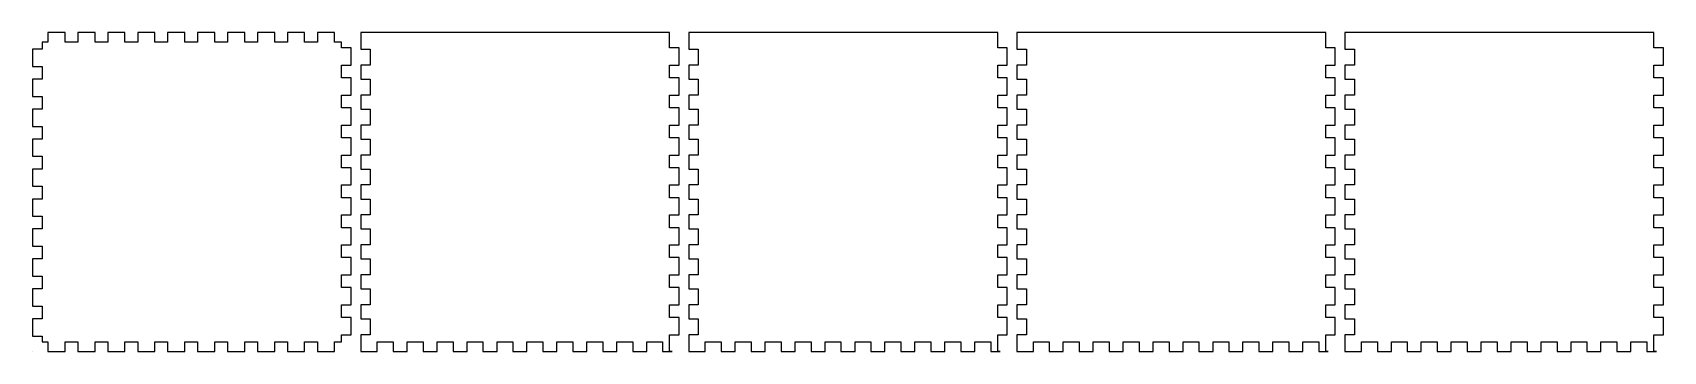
# Model space of a CAD drawing. Extents: x 0 to 512, y 0 to 100.
import ezdxf

# ---------------------------------------------------------------- set-up
doc = ezdxf.new("R2010")
doc.units = 0
doc.layers.add('LINES', color=1, linetype='CONTINUOUS')

msp = doc.modelspace()

# ---------------------------------------------------------------- linework, layer by layer
at = {"layer": 'LINES', "color": 1}
for p, q in [((10.2, 100), (4.8, 100)), ((4.8, 100), (4.8, 97)), ((10.2, 97), (10.2, 100)), ((19.6, 100), (14.2, 100)), ((14.2, 100), (14.2, 97)), ((19.6, 97), (19.6, 100)), ((29, 100), (23.6, 100)), ((23.6, 100), (23.6, 97)), ((29, 97), (29, 100)), ((38.4, 100), (33, 100)), ((33, 100), (33, 97)), ((38.4, 97), (38.4, 100)), ((47.8, 100), (42.4, 100)), ((42.4, 100), (42.4, 97)), ((47.8, 97), (47.8, 100)), ((57.2, 100), (51.8, 100)), ((51.8, 100), (51.8, 97)), ((57.2, 97), (57.2, 100)), ((66.6, 100), (61.2, 100)), ((61.2, 100), (61.2, 97)), ((66.6, 97), (66.6, 100)), ((76, 100), (70.6, 100)), ((70.6, 100), (70.6, 97)), ((76, 97), (76, 100)), ((85.4, 100), (80, 100)), ((80, 100), (80, 97)), ((85.4, 97), (85.4, 100)), ((94.8, 100), (89.4, 100)), ((89.4, 100), (89.4, 97)), ((94.8, 97), (94.8, 100)), ((200, 100), (103, 100)), ((103, 100), (103, 97)), ((200, 97), (200, 100)), ((200, 100), (200, 100)), ((303, 100), (206, 100)), ((206, 100), (206, 97)), ((303, 97), (303, 100)), ((303, 100), (303, 100)), ((406, 100), (309, 100)), ((309, 100), (309, 97)), ((406, 97), (406, 100)), ((406, 100), (406, 100)), ((509, 100), (412, 100)), ((412, 100), (412, 97)), ((509, 97), (509, 100)), ((509, 100), (509, 100)), ((3, 94.8), (0, 94.8)), ((0, 94.8), (0, 89.4)), ((4.8, 97), (3, 97)), ((3, 97), (3, 94.8)), ((14.2, 97), (10.2, 97)), ((23.6, 97), (19.6, 97)), ((33, 97), (29, 97)), ((42.4, 97), (38.4, 97)), ((51.8, 97), (47.8, 97)), ((61.2, 97), (57.2, 97)), ((70.6, 97), (66.6, 97)), ((80, 97), (76, 97)), ((89.4, 97), (85.4, 97)), ((97, 97), (94.8, 97)), ((97, 95.2), (97, 97)), ((100, 95.2), (97, 95.2)), ((100, 89.8), (100, 95.2)), ((103, 97), (103, 94.8)), ((103, 94.8), (106, 94.8)), ((106, 94.8), (106, 89.8)), ((200, 95.2), (200, 97)), ((203, 95.2), (200, 95.2)), ((203, 89.8), (203, 95.2)), ((206, 97), (206, 94.8)), ((206, 94.8), (209, 94.8)), ((209, 94.8), (209, 89.8)), ((303, 95.2), (303, 97)), ((306, 95.2), (303, 95.2)), ((306, 89.8), (306, 95.2)), ((309, 97), (309, 94.8)), ((309, 94.8), (312, 94.8)), ((312, 94.8), (312, 89.8)), ((406, 95.2), (406, 97)), ((409, 95.2), (406, 95.2)), ((409, 89.8), (409, 95.2)), ((412, 97), (412, 94.8)), ((412, 94.8), (415, 94.8)), ((415, 94.8), (415, 89.8)), ((509, 95.2), (509, 97)), ((512, 95.2), (509, 95.2)), ((512, 89.8), (512, 95.2)), ((0, 89.4), (3, 89.4)), ((3, 89.4), (3, 85.4)), ((97, 85.8), (97, 89.8)), ((97, 89.8), (100, 89.8)), ((106, 89.8), (103, 89.8)), ((103, 89.8), (103, 87.6)), ((103, 87.6), (103, 85.4)), ((200, 87.6), (200, 89.8)), ((200, 89.8), (203, 89.8)), ((200, 85.8), (200, 87.6)), ((209, 89.8), (206, 89.8)), ((206, 89.8), (206, 87.6)), ((206, 87.6), (206, 85.4)), ((303, 87.6), (303, 89.8)), ((303, 89.8), (306, 89.8)), ((303, 85.8), (303, 87.6)), ((312, 89.8), (309, 89.8)), ((309, 89.8), (309, 87.6)), ((309, 87.6), (309, 85.4)), ((406, 87.6), (406, 89.8)), ((406, 89.8), (409, 89.8)), ((406, 85.8), (406, 87.6)), ((415, 89.8), (412, 89.8)), ((412, 89.8), (412, 87.6)), ((412, 87.6), (412, 85.4)), ((509, 87.6), (509, 89.8)), ((509, 89.8), (512, 89.8)), ((509, 85.8), (509, 87.6)), ((3, 85.4), (0, 85.4)), ((0, 85.4), (0, 80)), ((100, 85.8), (97, 85.8)), ((100, 80.4), (100, 85.8)), ((103, 85.4), (106, 85.4)), ((106, 85.4), (106, 80.4)), ((203, 85.8), (200, 85.8)), ((203, 80.4), (203, 85.8)), ((206, 85.4), (209, 85.4)), ((209, 85.4), (209, 80.4)), ((306, 85.8), (303, 85.8)), ((306, 80.4), (306, 85.8)), ((309, 85.4), (312, 85.4)), ((312, 85.4), (312, 80.4)), ((409, 85.8), (406, 85.8)), ((409, 80.4), (409, 85.8)), ((412, 85.4), (415, 85.4)), ((415, 85.4), (415, 80.4)), ((512, 85.8), (509, 85.8)), ((512, 80.4), (512, 85.8)), ((0, 80), (3, 80)), ((3, 80), (3, 76)), ((97, 76.4), (97, 80.4)), ((97, 80.4), (100, 80.4)), ((106, 80.4), (103, 80.4)), ((103, 80.4), (103, 78.2)), ((103, 78.2), (103, 76)), ((200, 78.2), (200, 80.4)), ((200, 80.4), (203, 80.4)), ((200, 76.4), (200, 78.2)), ((209, 80.4), (206, 80.4)), ((206, 80.4), (206, 78.2)), ((206, 78.2), (206, 76)), ((303, 78.2), (303, 80.4)), ((303, 80.4), (306, 80.4)), ((303, 76.4), (303, 78.2)), ((312, 80.4), (309, 80.4)), ((309, 80.4), (309, 78.2)), ((309, 78.2), (309, 76)), ((406, 78.2), (406, 80.4)), ((406, 80.4), (409, 80.4)), ((406, 76.4), (406, 78.2)), ((415, 80.4), (412, 80.4)), ((412, 80.4), (412, 78.2)), ((412, 78.2), (412, 76)), ((509, 78.2), (509, 80.4)), ((509, 80.4), (512, 80.4)), ((509, 76.4), (509, 78.2)), ((3, 76), (0, 76)), ((0, 76), (0, 70.6)), ((100, 76.4), (97, 76.4)), ((100, 71), (100, 76.4)), ((103, 76), (106, 76)), ((106, 76), (106, 71)), ((203, 76.4), (200, 76.4)), ((203, 71), (203, 76.4)), ((206, 76), (209, 76)), ((209, 76), (209, 71)), ((306, 76.4), (303, 76.4)), ((306, 71), (306, 76.4)), ((309, 76), (312, 76)), ((312, 76), (312, 71)), ((409, 76.4), (406, 76.4)), ((409, 71), (409, 76.4)), ((412, 76), (415, 76)), ((415, 76), (415, 71)), ((512, 76.4), (509, 76.4)), ((512, 71), (512, 76.4)), ((0, 70.6), (3, 70.6)), ((3, 66.6), (0, 66.6)), ((0, 66.6), (0, 61.2)), ((3, 70.6), (3, 66.6)), ((97, 67), (97, 71)), ((97, 71), (100, 71)), ((100, 67), (97, 67)), ((100, 61.6), (100, 67)), ((106, 71), (103, 71)), ((103, 71), (103, 68.8)), ((103, 68.8), (103, 66.6)), ((103, 66.6), (106, 66.6)), ((106, 66.6), (106, 61.6)), ((200, 68.8), (200, 71)), ((200, 71), (203, 71)), ((200, 67), (200, 68.8)), ((203, 67), (200, 67)), ((203, 61.6), (203, 67)), ((209, 71), (206, 71)), ((206, 71), (206, 68.8)), ((206, 68.8), (206, 66.6)), ((206, 66.6), (209, 66.6)), ((209, 66.6), (209, 61.6)), ((303, 68.8), (303, 71)), ((303, 71), (306, 71)), ((303, 67), (303, 68.8)), ((306, 67), (303, 67)), ((306, 61.6), (306, 67)), ((312, 71), (309, 71)), ((309, 71), (309, 68.8)), ((309, 68.8), (309, 66.6)), ((309, 66.6), (312, 66.6)), ((312, 66.6), (312, 61.6)), ((406, 68.8), (406, 71)), ((406, 71), (409, 71)), ((406, 67), (406, 68.8)), ((409, 67), (406, 67)), ((409, 61.6), (409, 67)), ((415, 71), (412, 71)), ((412, 71), (412, 68.8)), ((412, 68.8), (412, 66.6)), ((412, 66.6), (415, 66.6)), ((415, 66.6), (415, 61.6)), ((509, 68.8), (509, 71)), ((509, 71), (512, 71)), ((509, 67), (509, 68.8)), ((512, 67), (509, 67)), ((512, 61.6), (512, 67)), ((97, 57.6), (97, 61.6)), ((97, 61.6), (100, 61.6)), ((106, 61.6), (103, 61.6)), ((103, 61.6), (103, 59.4)), ((200, 59.4), (200, 61.6)), ((200, 61.6), (203, 61.6)), ((209, 61.6), (206, 61.6)), ((206, 61.6), (206, 59.4)), ((303, 59.4), (303, 61.6)), ((303, 61.6), (306, 61.6)), ((312, 61.6), (309, 61.6)), ((309, 61.6), (309, 59.4)), ((406, 59.4), (406, 61.6)), ((406, 61.6), (409, 61.6)), ((415, 61.6), (412, 61.6)), ((412, 61.6), (412, 59.4)), ((509, 59.4), (509, 61.6)), ((509, 61.6), (512, 61.6)), ((0, 61.2), (3, 61.2)), ((3, 57.2), (0, 57.2)), ((0, 57.2), (0, 51.8)), ((3, 61.2), (3, 57.2)), ((100, 57.6), (97, 57.6)), ((100, 52.2), (100, 57.6)), ((103, 59.4), (103, 57.2)), ((103, 57.2), (106, 57.2)), ((106, 57.2), (106, 52.2)), ((200, 57.6), (200, 59.4)), ((203, 57.6), (200, 57.6)), ((203, 52.2), (203, 57.6)), ((206, 59.4), (206, 57.2)), ((206, 57.2), (209, 57.2)), ((209, 57.2), (209, 52.2)), ((303, 57.6), (303, 59.4)), ((306, 57.6), (303, 57.6)), ((306, 52.2), (306, 57.6)), ((309, 59.4), (309, 57.2)), ((309, 57.2), (312, 57.2)), ((312, 57.2), (312, 52.2)), ((406, 57.6), (406, 59.4)), ((409, 57.6), (406, 57.6)), ((409, 52.2), (409, 57.6)), ((412, 59.4), (412, 57.2)), ((412, 57.2), (415, 57.2)), ((415, 57.2), (415, 52.2)), ((509, 57.6), (509, 59.4)), ((512, 57.6), (509, 57.6)), ((512, 52.2), (512, 57.6)), ((0, 51.8), (3, 51.8)), ((3, 51.8), (3, 47.8)), ((97, 48.2), (97, 52.2)), ((97, 52.2), (100, 52.2)), ((106, 52.2), (103, 52.2)), ((103, 52.2), (103, 50)), ((200, 50), (200, 52.2)), ((200, 52.2), (203, 52.2)), ((209, 52.2), (206, 52.2)), ((206, 52.2), (206, 50)), ((303, 50), (303, 52.2)), ((303, 52.2), (306, 52.2)), ((312, 52.2), (309, 52.2)), ((309, 52.2), (309, 50)), ((406, 50), (406, 52.2)), ((406, 52.2), (409, 52.2)), ((415, 52.2), (412, 52.2)), ((412, 52.2), (412, 50)), ((509, 50), (509, 52.2)), ((509, 52.2), (512, 52.2)), ((3, 47.8), (0, 47.8)), ((0, 47.8), (0, 42.4)), ((100, 48.2), (97, 48.2)), ((100, 42.8), (100, 48.2)), ((103, 50), (103, 47.8)), ((103, 47.8), (106, 47.8)), ((106, 47.8), (106, 42.8)), ((200, 48.2), (200, 50)), ((203, 48.2), (200, 48.2)), ((203, 42.8), (203, 48.2)), ((206, 50), (206, 47.8)), ((206, 47.8), (209, 47.8)), ((209, 47.8), (209, 42.8)), ((303, 48.2), (303, 50)), ((306, 48.2), (303, 48.2)), ((306, 42.8), (306, 48.2)), ((309, 50), (309, 47.8)), ((309, 47.8), (312, 47.8)), ((312, 47.8), (312, 42.8)), ((406, 48.2), (406, 50)), ((409, 48.2), (406, 48.2)), ((409, 42.8), (409, 48.2)), ((412, 50), (412, 47.8)), ((412, 47.8), (415, 47.8)), ((415, 47.8), (415, 42.8)), ((509, 48.2), (509, 50)), ((512, 48.2), (509, 48.2)), ((512, 42.8), (512, 48.2)), ((0, 42.4), (3, 42.4)), ((3, 42.4), (3, 38.4)), ((97, 38.8), (97, 42.8)), ((97, 42.8), (100, 42.8)), ((106, 42.8), (103, 42.8)), ((103, 42.8), (103, 40.6)), ((200, 40.6), (200, 42.8)), ((200, 42.8), (203, 42.8)), ((209, 42.8), (206, 42.8)), ((206, 42.8), (206, 40.6)), ((303, 40.6), (303, 42.8)), ((303, 42.8), (306, 42.8)), ((312, 42.8), (309, 42.8)), ((309, 42.8), (309, 40.6)), ((406, 40.6), (406, 42.8)), ((406, 42.8), (409, 42.8)), ((415, 42.8), (412, 42.8)), ((412, 42.8), (412, 40.6)), ((509, 40.6), (509, 42.8)), ((509, 42.8), (512, 42.8)), ((3, 38.4), (0, 38.4)), ((0, 38.4), (0, 33)), ((100, 38.8), (97, 38.8)), ((100, 33.4), (100, 38.8)), ((103, 40.6), (103, 38.4)), ((103, 38.4), (106, 38.4)), ((106, 38.4), (106, 33.4)), ((200, 38.8), (200, 40.6)), ((203, 38.8), (200, 38.8)), ((203, 33.4), (203, 38.8)), ((206, 40.6), (206, 38.4)), ((206, 38.4), (209, 38.4)), ((209, 38.4), (209, 33.4)), ((303, 38.8), (303, 40.6)), ((306, 38.8), (303, 38.8)), ((306, 33.4), (306, 38.8)), ((309, 40.6), (309, 38.4)), ((309, 38.4), (312, 38.4)), ((312, 38.4), (312, 33.4)), ((406, 38.8), (406, 40.6)), ((409, 38.8), (406, 38.8)), ((409, 33.4), (409, 38.8)), ((412, 40.6), (412, 38.4)), ((412, 38.4), (415, 38.4)), ((415, 38.4), (415, 33.4)), ((509, 38.8), (509, 40.6)), ((512, 38.8), (509, 38.8)), ((512, 33.4), (512, 38.8)), ((0, 33), (3, 33)), ((3, 33), (3, 29)), ((97, 29.4), (97, 33.4)), ((97, 33.4), (100, 33.4)), ((106, 33.4), (103, 33.4)), ((103, 33.4), (103, 31.2)), ((103, 31.2), (103, 29)), ((200, 31.2), (200, 33.4)), ((200, 33.4), (203, 33.4)), ((200, 29.4), (200, 31.2)), ((209, 33.4), (206, 33.4)), ((206, 33.4), (206, 31.2)), ((206, 31.2), (206, 29)), ((303, 31.2), (303, 33.4)), ((303, 33.4), (306, 33.4)), ((303, 29.4), (303, 31.2)), ((312, 33.4), (309, 33.4)), ((309, 33.4), (309, 31.2)), ((309, 31.2), (309, 29)), ((406, 31.2), (406, 33.4)), ((406, 33.4), (409, 33.4)), ((406, 29.4), (406, 31.2)), ((415, 33.4), (412, 33.4)), ((412, 33.4), (412, 31.2)), ((412, 31.2), (412, 29)), ((509, 31.2), (509, 33.4)), ((509, 33.4), (512, 33.4)), ((509, 29.4), (509, 31.2)), ((3, 29), (0, 29)), ((0, 29), (0, 23.6)), ((100, 29.4), (97, 29.4)), ((100, 24), (100, 29.4)), ((103, 29), (106, 29)), ((106, 29), (106, 24)), ((203, 29.4), (200, 29.4)), ((203, 24), (203, 29.4)), ((206, 29), (209, 29)), ((209, 29), (209, 24)), ((306, 29.4), (303, 29.4)), ((306, 24), (306, 29.4)), ((309, 29), (312, 29)), ((312, 29), (312, 24)), ((409, 29.4), (406, 29.4)), ((409, 24), (409, 29.4)), ((412, 29), (415, 29)), ((415, 29), (415, 24)), ((512, 29.4), (509, 29.4)), ((512, 24), (512, 29.4)), ((0, 23.6), (3, 23.6)), ((3, 23.6), (3, 19.6)), ((97, 20), (97, 24)), ((97, 24), (100, 24)), ((106, 24), (103, 24)), ((103, 24), (103, 21.8)), ((103, 21.8), (103, 19.6)), ((200, 21.8), (200, 24)), ((200, 24), (203, 24)), ((200, 20), (200, 21.8)), ((209, 24), (206, 24)), ((206, 24), (206, 21.8)), ((206, 21.8), (206, 19.6)), ((303, 21.8), (303, 24)), ((303, 24), (306, 24)), ((303, 20), (303, 21.8)), ((312, 24), (309, 24)), ((309, 24), (309, 21.8)), ((309, 21.8), (309, 19.6)), ((406, 21.8), (406, 24)), ((406, 24), (409, 24)), ((406, 20), (406, 21.8)), ((415, 24), (412, 24)), ((412, 24), (412, 21.8)), ((412, 21.8), (412, 19.6)), ((509, 21.8), (509, 24)), ((509, 24), (512, 24)), ((509, 20), (509, 21.8)), ((3, 19.6), (0, 19.6)), ((0, 19.6), (0, 14.2)), ((100, 20), (97, 20)), ((100, 14.6), (100, 20)), ((103, 19.6), (106, 19.6)), ((106, 19.6), (106, 14.6)), ((203, 20), (200, 20)), ((203, 14.6), (203, 20)), ((206, 19.6), (209, 19.6)), ((209, 19.6), (209, 14.6)), ((306, 20), (303, 20)), ((306, 14.6), (306, 20)), ((309, 19.6), (312, 19.6)), ((312, 19.6), (312, 14.6)), ((409, 20), (406, 20)), ((409, 14.6), (409, 20)), ((412, 19.6), (415, 19.6)), ((415, 19.6), (415, 14.6)), ((512, 20), (509, 20)), ((512, 14.6), (512, 20)), ((0, 14.2), (3, 14.2)), ((3, 14.2), (3, 10.2)), ((97, 10.6), (97, 14.6)), ((97, 14.6), (100, 14.6)), ((100, 10.6), (97, 10.6)), ((100, 5.2), (100, 10.6)), ((106, 14.6), (103, 14.6)), ((103, 14.6), (103, 12.4)), ((103, 12.4), (103, 10.2)), ((200, 12.4), (200, 14.6)), ((200, 14.6), (203, 14.6)), ((200, 10.6), (200, 12.4)), ((203, 10.6), (200, 10.6)), ((203, 5.2), (203, 10.6)), ((209, 14.6), (206, 14.6)), ((206, 14.6), (206, 12.4)), ((206, 12.4), (206, 10.2)), ((303, 12.4), (303, 14.6)), ((303, 14.6), (306, 14.6)), ((303, 10.6), (303, 12.4)), ((306, 10.6), (303, 10.6)), ((306, 5.2), (306, 10.6)), ((312, 14.6), (309, 14.6)), ((309, 14.6), (309, 12.4)), ((309, 12.4), (309, 10.2)), ((406, 12.4), (406, 14.6)), ((406, 14.6), (409, 14.6)), ((406, 10.6), (406, 12.4)), ((409, 10.6), (406, 10.6)), ((409, 5.2), (409, 10.6)), ((415, 14.6), (412, 14.6)), ((412, 14.6), (412, 12.4)), ((412, 12.4), (412, 10.2)), ((509, 12.4), (509, 14.6)), ((509, 14.6), (512, 14.6)), ((509, 10.6), (509, 12.4)), ((512, 10.6), (509, 10.6)), ((512, 5.2), (512, 10.6)), ((3, 10.2), (0, 10.2)), ((0, 10.2), (0, 4.8)), ((97, 3), (97, 5.2)), ((97, 5.2), (100, 5.2)), ((103, 10.2), (106, 10.2)), ((106, 5.2), (103, 5.2)), ((103, 5.2), (103, 3)), ((106, 10.2), (106, 5.2)), ((200, 3), (200, 5.2)), ((200, 5.2), (203, 5.2)), ((206, 10.2), (209, 10.2)), ((209, 5.2), (206, 5.2)), ((206, 5.2), (206, 3)), ((209, 10.2), (209, 5.2)), ((303, 3), (303, 5.2)), ((303, 5.2), (306, 5.2)), ((309, 10.2), (312, 10.2)), ((312, 5.2), (309, 5.2)), ((309, 5.2), (309, 3)), ((312, 10.2), (312, 5.2)), ((406, 3), (406, 5.2)), ((406, 5.2), (409, 5.2)), ((412, 10.2), (415, 10.2)), ((415, 5.2), (412, 5.2)), ((412, 5.2), (412, 3)), ((415, 10.2), (415, 5.2)), ((509, 3), (509, 5.2)), ((509, 5.2), (512, 5.2)), ((0, 4.8), (3, 4.8)), ((0, 0), (0, 0)), ((0, 0), (0, 0)), ((0, 0), (0, 0)), ((0, 0), (0, 0)), ((3, 4.8), (3, 3)), ((3, 3), (4.8, 3)), ((4.8, 3), (4.8, 0)), ((4.8, 0), (10.2, 0)), ((10.2, 0), (10.2, 3)), ((10.2, 3), (12.4, 3)), ((12.4, 3), (14.2, 3)), ((14.2, 3), (14.2, 0)), ((14.2, 0), (19.6, 0)), ((19.6, 0), (19.6, 3)), ((19.6, 3), (21.8, 3)), ((21.8, 3), (23.6, 3)), ((23.6, 3), (23.6, 0)), ((23.6, 0), (29, 0)), ((29, 0), (29, 3)), ((29, 3), (31.2, 3)), ((31.2, 3), (33, 3)), ((33, 3), (33, 0)), ((33, 0), (38.4, 0)), ((38.4, 0), (38.4, 3)), ((38.4, 3), (40.6, 3)), ((40.6, 3), (42.4, 3)), ((42.4, 3), (42.4, 0)), ((42.4, 0), (47.8, 0)), ((47.8, 0), (47.8, 3)), ((47.8, 3), (50, 3)), ((50, 3), (51.8, 3)), ((51.8, 3), (51.8, 0)), ((51.8, 0), (57.2, 0)), ((57.2, 0), (57.2, 3)), ((57.2, 3), (59.4, 3)), ((59.4, 3), (61.2, 3)), ((61.2, 3), (61.2, 0)), ((61.2, 0), (66.6, 0)), ((66.6, 0), (66.6, 3)), ((66.6, 3), (68.8, 3)), ((68.8, 3), (70.6, 3)), ((70.6, 3), (70.6, 0)), ((70.6, 0), (76, 0)), ((76, 0), (76, 3)), ((76, 3), (78.2, 3)), ((78.2, 3), (80, 3)), ((80, 3), (80, 0)), ((80, 0), (85.4, 0)), ((85.4, 0), (85.4, 3)), ((85.4, 3), (87.6, 3)), ((87.6, 3), (89.4, 3)), ((89.4, 3), (89.4, 0)), ((89.4, 0), (94.8, 0)), ((94.8, 0), (94.8, 3)), ((94.8, 3), (97, 3)), ((97, 3), (97, 3)), ((103, 3), (103, 0)), ((103, 0), (108.2, 0)), ((108.2, 0), (108.2, 3)), ((108.2, 3), (113.2, 3)), ((113.2, 3), (113.2, 0)), ((113.2, 0), (117.6, 0)), ((117.6, 0), (117.6, 3)), ((117.6, 3), (122.6, 3)), ((122.6, 3), (122.6, 0)), ((122.6, 0), (127, 0)), ((127, 0), (127, 3)), ((127, 3), (132, 3)), ((132, 3), (132, 0)), ((132, 0), (136.4, 0)), ((136.4, 0), (136.4, 3)), ((136.4, 3), (141.4, 3)), ((141.4, 3), (141.4, 0)), ((141.4, 0), (145.8, 0)), ((145.8, 0), (145.8, 3)), ((145.8, 3), (150.8, 3)), ((150.8, 3), (150.8, 0)), ((150.8, 0), (155.2, 0)), ((155.2, 0), (155.2, 3)), ((155.2, 3), (160.2, 3)), ((160.2, 3), (160.2, 0)), ((160.2, 0), (164.6, 0)), ((164.6, 0), (164.6, 3)), ((164.6, 3), (169.6, 3)), ((169.6, 3), (169.6, 0)), ((169.6, 0), (174, 0)), ((174, 0), (174, 3)), ((174, 3), (179, 3)), ((179, 3), (179, 0)), ((179, 0), (183.4, 0)), ((183.4, 0), (183.4, 3)), ((183.4, 3), (188.4, 3)), ((188.4, 3), (188.4, 0)), ((188.4, 0), (192.8, 0)), ((192.8, 0), (192.8, 3)), ((192.8, 3), (197.8, 3)), ((197.8, 3), (197.8, 0)), ((197.8, 0), (200.8, 0)), ((200, 0), (200, 3)), ((200.8, 0), (200, 0)), ((206, 3), (206, 0)), ((206, 0), (211.2, 0)), ((211.2, 0), (211.2, 3)), ((211.2, 3), (216.2, 3)), ((216.2, 3), (216.2, 0)), ((216.2, 0), (220.6, 0)), ((220.6, 0), (220.6, 3)), ((220.6, 3), (225.6, 3)), ((225.6, 3), (225.6, 0)), ((225.6, 0), (230, 0)), ((230, 0), (230, 3)), ((230, 3), (235, 3)), ((235, 3), (235, 0)), ((235, 0), (239.4, 0)), ((239.4, 0), (239.4, 3)), ((239.4, 3), (244.4, 3)), ((244.4, 3), (244.4, 0)), ((244.4, 0), (248.8, 0)), ((248.8, 0), (248.8, 3)), ((248.8, 3), (253.8, 3)), ((253.8, 3), (253.8, 0)), ((253.8, 0), (258.2, 0)), ((258.2, 0), (258.2, 3)), ((258.2, 3), (263.2, 3)), ((263.2, 3), (263.2, 0)), ((263.2, 0), (267.6, 0)), ((267.6, 0), (267.6, 3)), ((267.6, 3), (272.6, 3)), ((272.6, 3), (272.6, 0)), ((272.6, 0), (277, 0)), ((277, 0), (277, 3)), ((277, 3), (282, 3)), ((282, 3), (282, 0)), ((282, 0), (286.4, 0)), ((286.4, 0), (286.4, 3)), ((286.4, 3), (291.4, 3)), ((291.4, 3), (291.4, 0)), ((291.4, 0), (295.8, 0)), ((295.8, 0), (295.8, 3)), ((295.8, 3), (300.8, 3)), ((300.8, 3), (300.8, 0)), ((300.8, 0), (303.8, 0)), ((303, 0), (303, 3)), ((303.8, 0), (303, 0)), ((309, 3), (309, 0)), ((309, 0), (314.2, 0)), ((314.2, 0), (314.2, 3)), ((314.2, 3), (319.2, 3)), ((319.2, 3), (319.2, 0)), ((319.2, 0), (323.6, 0)), ((323.6, 0), (323.6, 3)), ((323.6, 3), (328.6, 3)), ((328.6, 3), (328.6, 0)), ((328.6, 0), (333, 0)), ((333, 0), (333, 3)), ((333, 3), (338, 3)), ((338, 3), (338, 0)), ((338, 0), (342.4, 0)), ((342.4, 0), (342.4, 3)), ((342.4, 3), (347.4, 3)), ((347.4, 3), (347.4, 0)), ((347.4, 0), (351.8, 0)), ((351.8, 0), (351.8, 3)), ((351.8, 3), (356.8, 3)), ((356.8, 3), (356.8, 0)), ((356.8, 0), (361.2, 0)), ((361.2, 0), (361.2, 3)), ((361.2, 3), (366.2, 3)), ((366.2, 3), (366.2, 0)), ((366.2, 0), (370.6, 0)), ((370.6, 0), (370.6, 3)), ((370.6, 3), (375.6, 3)), ((375.6, 3), (375.6, 0)), ((375.6, 0), (380, 0)), ((380, 0), (380, 3)), ((380, 3), (385, 3)), ((385, 3), (385, 0)), ((385, 0), (389.4, 0)), ((389.4, 0), (389.4, 3)), ((389.4, 3), (394.4, 3)), ((394.4, 3), (394.4, 0)), ((394.4, 0), (398.8, 0)), ((398.8, 0), (398.8, 3)), ((398.8, 3), (403.8, 3)), ((403.8, 3), (403.8, 0)), ((403.8, 0), (406.8, 0)), ((406, 0), (406, 3)), ((406.8, 0), (406, 0)), ((412, 3), (412, 0)), ((412, 0), (417.2, 0)), ((417.2, 0), (417.2, 3)), ((417.2, 3), (422.2, 3)), ((422.2, 3), (422.2, 0)), ((422.2, 0), (426.6, 0)), ((426.6, 0), (426.6, 3)), ((426.6, 3), (431.6, 3)), ((431.6, 3), (431.6, 0)), ((431.6, 0), (436, 0)), ((436, 0), (436, 3)), ((436, 3), (441, 3)), ((441, 3), (441, 0)), ((441, 0), (445.4, 0)), ((445.4, 0), (445.4, 3)), ((445.4, 3), (450.4, 3)), ((450.4, 3), (450.4, 0)), ((450.4, 0), (454.8, 0)), ((454.8, 0), (454.8, 3)), ((454.8, 3), (459.8, 3)), ((459.8, 3), (459.8, 0)), ((459.8, 0), (464.2, 0)), ((464.2, 0), (464.2, 3)), ((464.2, 3), (469.2, 3)), ((469.2, 3), (469.2, 0)), ((469.2, 0), (473.6, 0)), ((473.6, 0), (473.6, 3)), ((473.6, 3), (478.6, 3)), ((478.6, 3), (478.6, 0)), ((478.6, 0), (483, 0)), ((483, 0), (483, 3)), ((483, 3), (488, 3)), ((488, 3), (488, 0)), ((488, 0), (492.4, 0)), ((492.4, 0), (492.4, 3)), ((492.4, 3), (497.4, 3)), ((497.4, 3), (497.4, 0)), ((497.4, 0), (501.8, 0)), ((501.8, 0), (501.8, 3)), ((501.8, 3), (506.8, 3)), ((506.8, 3), (506.8, 0)), ((506.8, 0), (509.8, 0)), ((509, 0), (509, 3)), ((509.8, 0), (509, 0))]:
    msp.add_line(p, q, dxfattribs=at)

doc.saveas('drawing.dxf')
